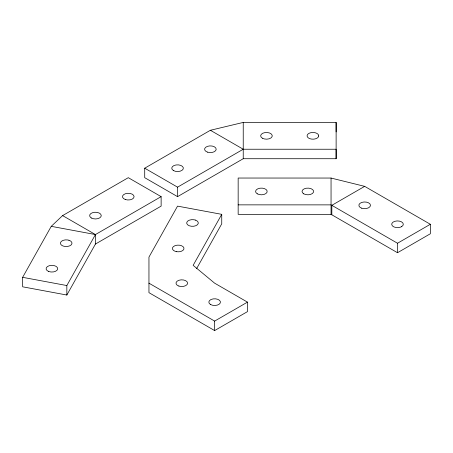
<?xml version="1.0" encoding="UTF-8"?>
<svg xmlns="http://www.w3.org/2000/svg" width="453" height="453" viewBox="0 0 453 453"><rect width="100%" height="100%" fill="white"/><g stroke="black" fill="none" stroke-linecap="round" stroke-linejoin="round"><path stroke-width="0.68" d="M331.052 214.354L331.052 178.052L238.159 178.04L238.159 214.343L331.052 214.354L397.508 252.723L430.35 233.759L430.35 224.28L364.671 186.359L331.052 178.052M331.822 214.801L331.828 205.322L364.671 186.359M336.126 158.72L336.126 149.241L243.233 149.235L210.39 130.277L144.711 168.199L144.711 177.678L177.553 196.642L243.233 158.72L336.126 158.72L336.126 122.423L243.233 122.423L210.39 130.277M336.126 131.908L336.126 122.423M22.65 277.327L51.251 226.336L62.605 215.6L128.29 177.678L161.132 196.642L161.132 206.121L95.447 244.042L66.846 295.033L22.656 286.811L22.65 277.327L66.84 285.549L95.436 234.558L161.132 196.642M221.738 214.343L193.142 265.333L214.637 283.17L247.48 302.134L247.48 311.619L214.637 330.577L148.952 292.655L148.952 257.111L177.553 206.121L221.738 214.343L221.744 223.827L196.591 268.669M144.711 168.199L177.553 187.157L243.233 149.235M148.952 283.17L214.637 321.092L247.48 302.134M238.159 204.858L331.052 204.875L397.508 243.244L430.35 224.28M51.251 226.336L95.436 234.558L95.447 244.042M62.605 215.6L95.436 234.558M66.84 285.549L66.846 295.033M397.508 243.244L397.508 252.723M243.233 122.423L243.233 158.72M214.637 321.092L214.637 330.577M177.553 187.157L177.553 196.642M401.698 226.602L400.514 227.151A5.804 3.352 0 0 1 391.737 224.643A5.804 3.352 0 0 1 399.382 221.109A5.804 3.352 0 0 1 401.698 226.602M68.958 240.249L67.542 239.937A5.804 3.347 -0.1 0 0 60.504 243.867A5.804 3.347 -0.1 0 0 69.649 245.883A5.804 3.347 -0.1 0 0 68.958 240.249M195.402 220.079L193.997 219.745A5.804 3.347 -0.1 0 0 186.778 223.561A5.804 3.347 -0.1 0 0 195.826 225.719A5.804 3.347 -0.1 0 0 195.402 220.079M176.693 251.709L175.294 251.375A5.804 3.347 -0.1 0 1 174.869 245.73A5.804 3.347 -0.1 0 1 183.912 247.887A5.804 3.347 -0.1 0 1 176.693 251.709M91.41 218.012L90.47 217.327A5.804 3.352 0 0 1 94.841 212.264A5.804 3.352 0 0 1 100.934 216.693A5.804 3.352 0 0 1 91.41 218.012M318.702 135.974L318.572 135.102A5.804 3.352 0 0 0 312.394 132.491A5.804 3.352 0 0 0 307.1 135.685L307.236 136.557A5.804 3.352 0 0 0 313.414 139.167A5.804 3.352 0 0 0 318.702 135.974M303.725 193.827A5.804 3.352 0 0 0 313.436 192.327A5.804 3.352 0 0 0 306.33 188.221A5.804 3.352 0 0 0 303.725 193.827M361.766 208.221A5.804 3.352 0 0 0 370.475 205.317A5.804 3.352 0 0 0 361.766 202.417A5.804 3.352 0 0 0 361.766 208.221M257.281 193.822A5.804 3.352 0 0 0 266.993 192.321A5.804 3.352 0 0 0 259.88 188.216A5.804 3.352 0 0 0 257.281 193.822M207.491 152.14A5.804 3.352 0 0 0 216.2 149.235A5.804 3.352 0 0 0 207.491 146.336A5.804 3.352 0 0 0 207.491 152.14M262.355 138.199A5.804 3.352 0 0 0 272.066 136.698A5.804 3.352 0 0 0 264.954 132.593A5.804 3.352 0 0 0 262.355 138.199M173.448 170.566A5.804 3.352 0 0 0 183.159 169.065A5.804 3.352 0 0 0 176.047 164.96A5.804 3.352 0 0 0 173.448 170.566M48.737 271.5A5.804 3.347 -0.1 0 0 57.695 268.856A5.804 3.347 -0.1 0 0 49.252 265.707A5.804 3.347 -0.1 0 0 48.737 271.5M125.385 199.541A5.804 3.352 0 0 0 134.094 196.642A5.804 3.352 0 0 0 125.385 193.737A5.804 3.352 0 0 0 125.385 199.541M178.895 286.075A5.804 3.352 0 0 0 187.599 283.17A5.804 3.352 0 0 0 178.895 280.271A5.804 3.352 0 0 0 178.895 286.075M210.532 304.507A5.804 3.352 0 0 0 220.243 303A5.804 3.352 0 0 0 213.137 298.895A5.804 3.352 0 0 0 210.532 304.507"/></g></svg>
